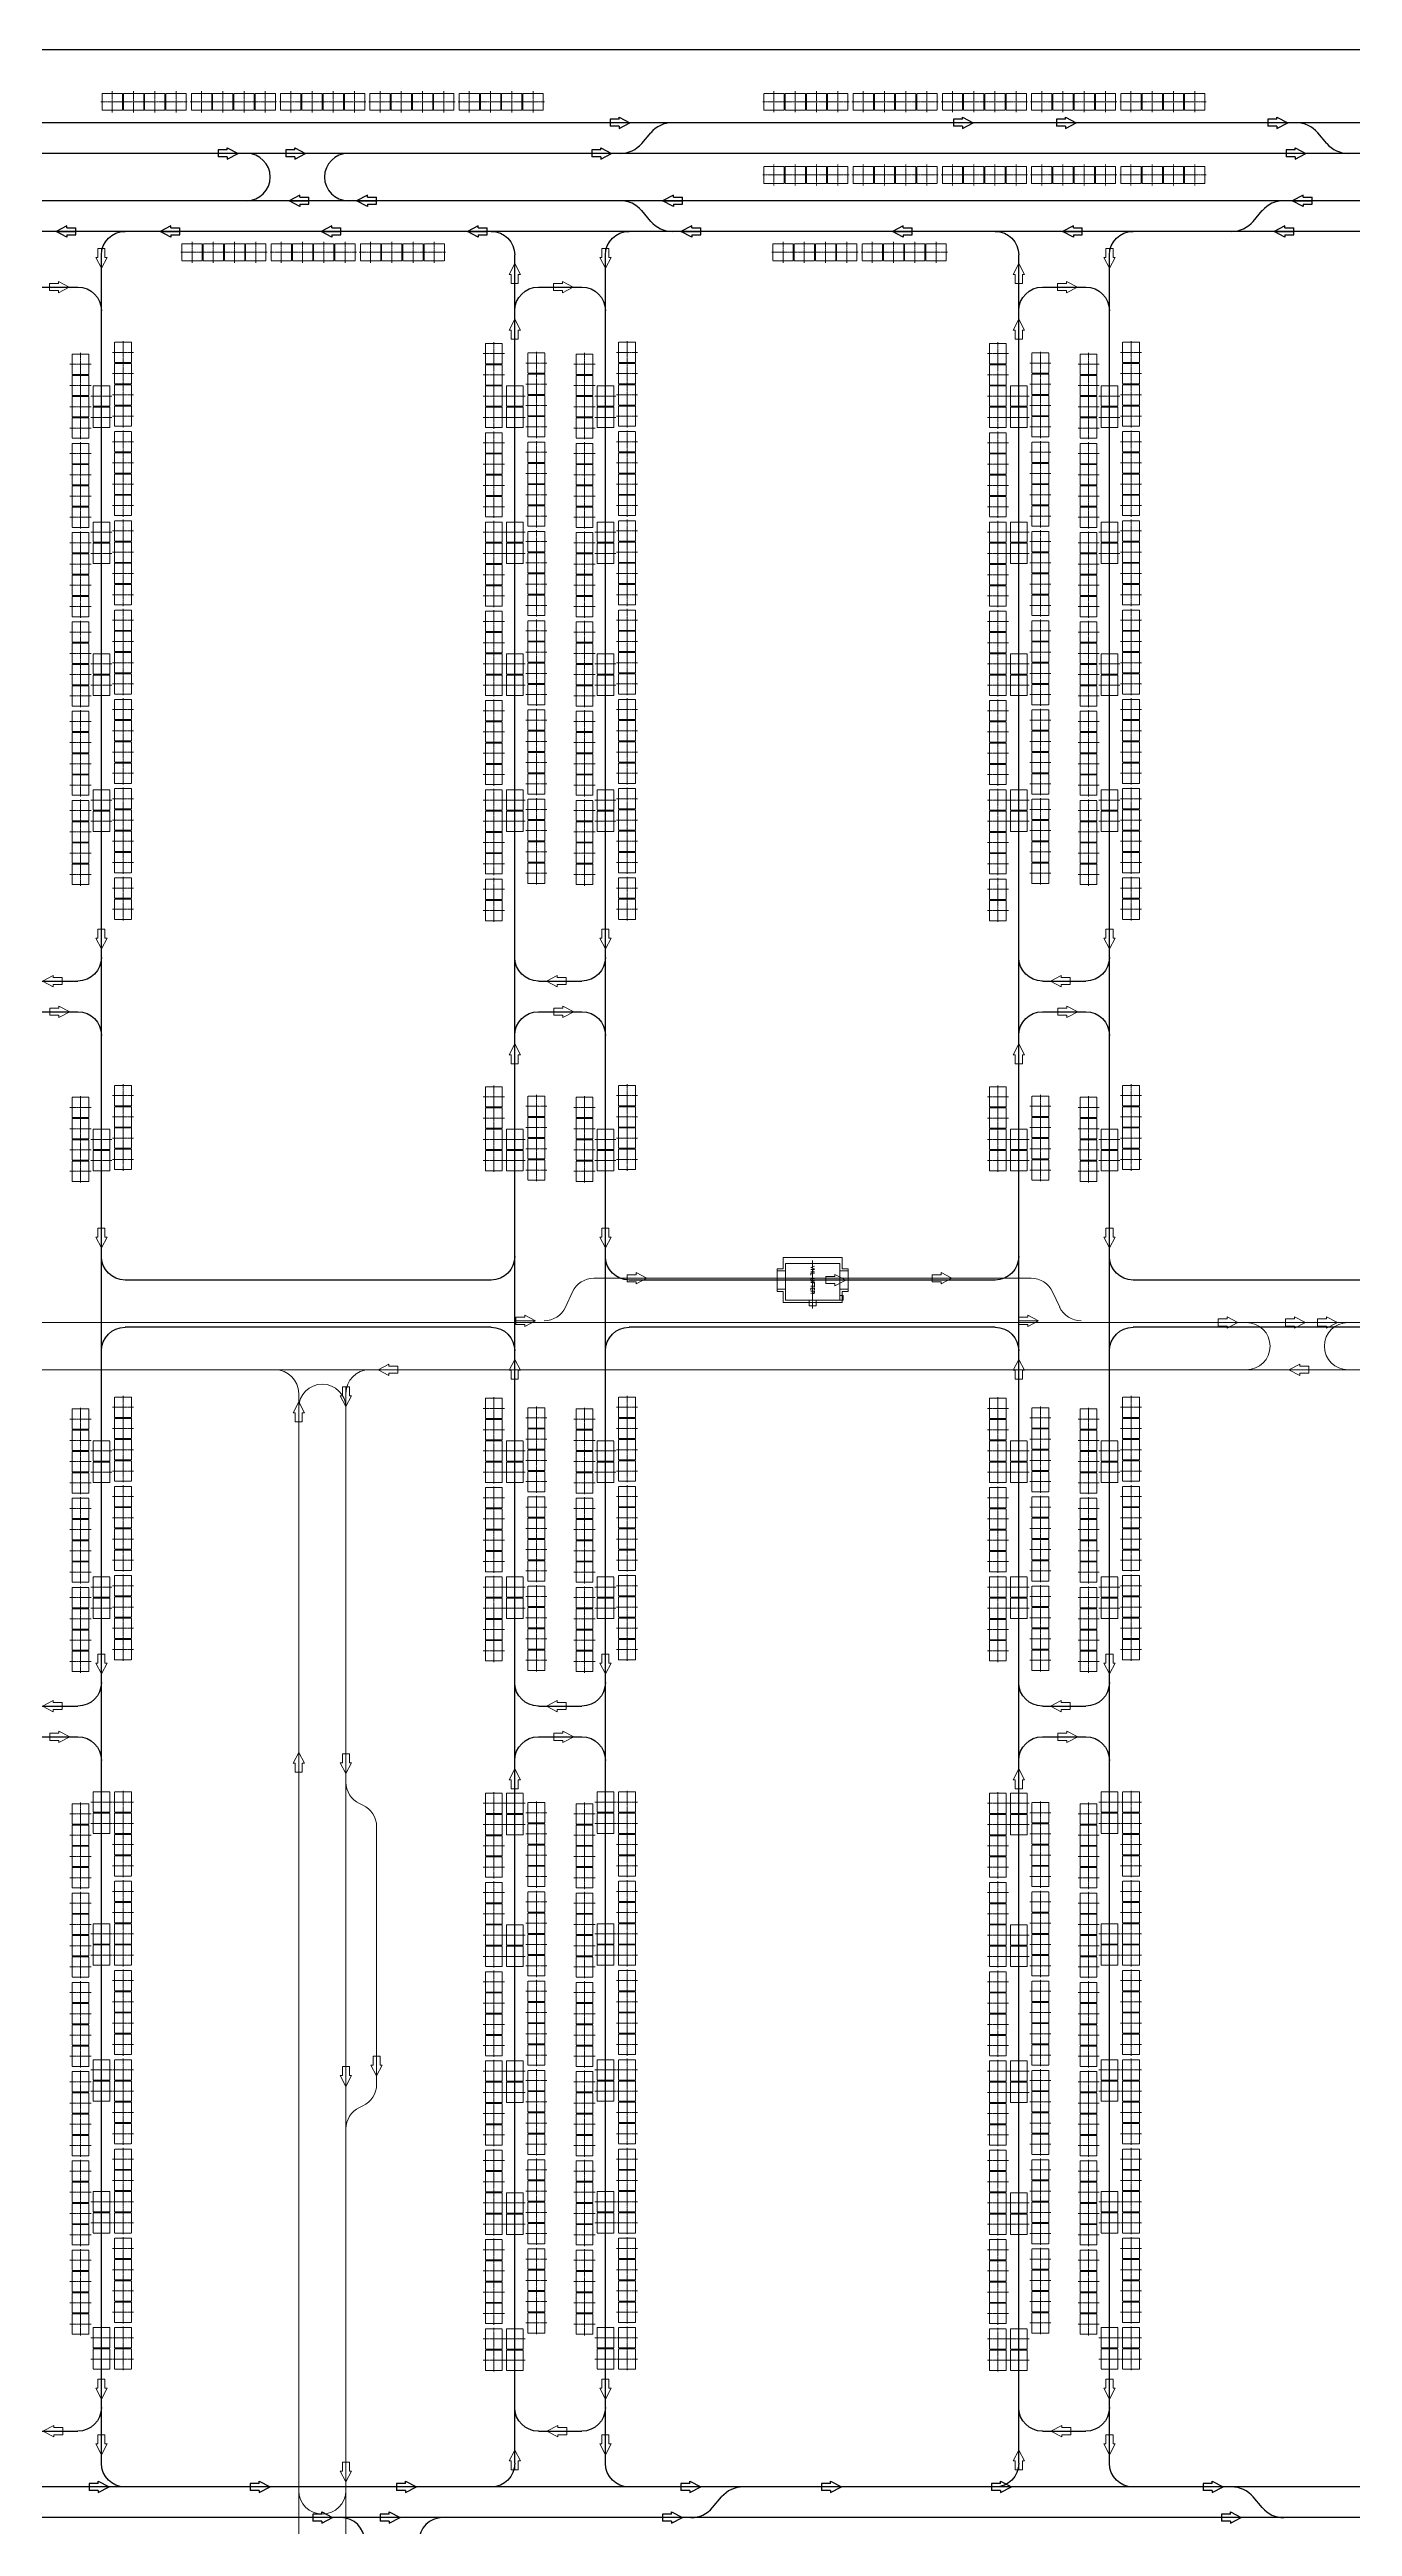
# Model space of a CAD drawing. Header units: millimetres. Extents: x -128 to 670218, y 27186 to 149492.
# Drawn here: x 140148 to 167739, y 80349 to 132785 of the extents above; entities that cross this region are included whole.
import ezdxf
from ezdxf.enums import TextEntityAlignment as Align

# ---------------------------------------------------------------- set-up
doc = ezdxf.new("R2010")
doc.units = ezdxf.units.MM
for name, pattern in [('ACAD_ISO08W100', [36, 24, -3, 6, -3]), ('AM_ISO08W050', [18, 12, -1.5, 3, -1.5]), ('XAT-M16_6F_EQ Layout_20211120$0$ACAD_ISO08W100', [36, 24, -3, 6, -3])]:
    doc.linetypes.add(name, pattern=pattern)
for name, color, linetype, lineweight in [('_CLINE', 4, 'XAT-M16_6F_EQ Layout_20211120$0$ACAD_ISO08W100', 9), ('CL', 4, 'Continuous', 9), ('CLINE', 4, 'ACAD_ISO08W100', 9), ('DIRECT', 40, 'Continuous', 9), ('LINE_EQ', 4, 'AM_ISO08W050', 20), ('LINE_STB', 151, 'Continuous', 30), ('Rail Block(Upper)', 191, 'Continuous', 18), ('Rail_H6022(Upper)', 6, 'Continuous', 18), ('TXT', 3, 'Continuous', 9), ('ZONE', 8, 'Continuous', 9)]:
    doc.layers.add(name, color=color, linetype=linetype, lineweight=lineweight)
doc.layers.add('Rail_H4822(Lower)', color=7, linetype='Continuous')
doc.styles.add('CF-FNT', font='romans.shx', dxfattribs={"width": 0.85, "bigfont": 'bigfont.shx'})

# ---------------------------------------------------------------- blocks, each defined once
blk = doc.blocks.new('*U3')
at = {"color": 0, "linetype": 'ByBlock'}
for p, q in [((-120, -230), (0, 0)), ((0, 0), (0, -420)), ((120, -230), (0, 0)), ((-75, -230), (-120, -230)), ((-75, -230), (-75, -420)), ((75, -420), (-75, -420)), ((75, -230), (75, -420)), ((75, -230), (120, -230))]:
    blk.add_line(p, q, dxfattribs=at)
blk = doc.blocks.new('A$C31676947')
at = {"layer": 'Rail_H4822(Lower)'}
for p, q in [((500, 47250), (500, 500)), ((2420, 47250), (2420, 500)), ((1000, 46570), (1920, 46570)), ((1000, 31870), (1920, 31870)), ((1000, 31220), (1920, 31220)), ((1000, 16520), (1920, 16520)), ((1000, 15870), (1920, 15870)), ((1000, 1180), (1920, 1180))]:
    blk.add_line(p, q, dxfattribs=at)
for centre, start, end in [((0, 47250), 0, 90), ((2920, 47250), 90, 180), ((1000, 46070), 90, 180), ((1920, 46070), 0, 90), ((1000, 32370), 180, 270), ((1920, 32370), 270, 0), ((1000, 30720), 90, 180), ((1920, 30720), 0, 90), ((0, 23700), 270, 0), ((2920, 23700), 180, 270), ((0, 21700), 0, 90), ((2920, 21700), 90, 180), ((1000, 17020), 180, 270), ((1920, 17020), 270, 0), ((1000, 15370), 90, 180), ((1920, 15370), 0, 90), ((1000, 1680), 180, 270), ((1920, 1680), 270, 0), ((0, 500), 270, 0), ((2920, 500), 180, 270)]:
    blk.add_arc(centre, 500, start, end, dxfattribs=at)
at = {"layer": 'DIRECT'}
for p, rotation in [((500, 46970), 180), ((1180, 46570), 89.99999999999999), ((500, 32550), 180), ((500, 23880), 180), ((500, 17200), 180), ((500, 1860), 180), ((500, 680), 180), ((1740, 1180), 270)]:
    blk.add_blockref('*U3', p, dxfattribs=dict(at, rotation=rotation))
for p in [(2420, 47070), (2420, 45890), (2420, 30540), (2420, 21520), (2420, 15190), (2420, 780)]:
    blk.add_blockref('*U3', p, dxfattribs=at)
at = {"layer": 'DIRECT', "lineweight": -2}
for p, rotation in [((1750, 31870), 270), ((1170, 31220), 89.99999999999999), ((1750, 16520), 270), ((1170, 15870), 89.99999999999999)]:
    blk.add_blockref('*U3', p, dxfattribs=dict(at, rotation=rotation))
blk = doc.blocks.new('*U568')
at = {"color": 0, "linetype": 'ByBlock'}
for p, q in [((-120, -230), (0, 0)), ((0, 0), (0, -420)), ((120, -230), (0, 0)), ((-75, -230), (-120, -230)), ((-75, -230), (-75, -420)), ((75, -420), (-75, -420)), ((75, -230), (75, -420)), ((75, -230), (120, -230))]:
    blk.add_line(p, q, dxfattribs=at)
blk = doc.blocks.new('*U569')
at = {"color": 0, "linetype": 'ByBlock'}
for p, q in [((-120, -230), (0, 0)), ((0, 0), (0, -420)), ((120, -230), (0, 0)), ((-75, -230), (-120, -230)), ((-75, -230), (-75, -420)), ((75, -420), (-75, -420)), ((75, -230), (75, -420)), ((75, -230), (120, -230))]:
    blk.add_line(p, q, dxfattribs=at)
blk = doc.blocks.new('*U552')
at = {"color": 0, "linetype": 'ByBlock'}
for p, q in [((-120, -230), (0, 0)), ((0, 0), (0, -420)), ((120, -230), (0, 0)), ((-75, -230), (-120, -230)), ((-75, -230), (-75, -420)), ((75, -420), (-75, -420)), ((75, -230), (75, -420)), ((75, -230), (120, -230))]:
    blk.add_line(p, q, dxfattribs=at)
blk = doc.blocks.new('*U504')
at = {"color": 0, "linetype": 'ByBlock'}
for p, q in [((-120, -230), (0, 0)), ((0, 0), (0, -420)), ((120, -230), (0, 0)), ((-75, -230), (-120, -230)), ((-75, -230), (-75, -420)), ((75, -420), (-75, -420)), ((75, -230), (75, -420)), ((75, -230), (120, -230))]:
    blk.add_line(p, q, dxfattribs=at)
blk = doc.blocks.new('*U505')
at = {"color": 0, "linetype": 'ByBlock'}
for p, q in [((-120, -230), (0, 0)), ((0, 0), (0, -420)), ((120, -230), (0, 0)), ((-75, -230), (-120, -230)), ((-75, -230), (-75, -420)), ((75, -420), (-75, -420)), ((75, -230), (75, -420)), ((75, -230), (120, -230))]:
    blk.add_line(p, q, dxfattribs=at)
blk = doc.blocks.new('*U419')
at = {"color": 0, "linetype": 'ByBlock'}
for p, q in [((-120, -230), (0, 0)), ((0, 0), (0, -420)), ((120, -230), (0, 0)), ((-75, -230), (-120, -230)), ((-75, -230), (-75, -420)), ((75, -420), (-75, -420)), ((75, -230), (75, -420)), ((75, -230), (120, -230))]:
    blk.add_line(p, q, dxfattribs=at)
blk = doc.blocks.new('*U446')
at = {"color": 0, "linetype": 'ByBlock'}
for p, q in [((-120, -230), (0, 0)), ((0, 0), (0, -420)), ((120, -230), (0, 0)), ((-75, -230), (-120, -230)), ((-75, -230), (-75, -420)), ((75, -420), (-75, -420)), ((75, -230), (75, -420)), ((75, -230), (120, -230))]:
    blk.add_line(p, q, dxfattribs=at)
blk = doc.blocks.new('*U710')
at = {"color": 0, "linetype": 'ByBlock'}
for p, q in [((-120, -230), (0, 0)), ((0, 0), (0, -420)), ((120, -230), (0, 0)), ((-75, -230), (-120, -230)), ((-75, -230), (-75, -420)), ((75, -420), (-75, -420)), ((75, -230), (75, -420)), ((75, -230), (120, -230))]:
    blk.add_line(p, q, dxfattribs=at)
blk = doc.blocks.new('*U711')
at = {"color": 0, "linetype": 'ByBlock'}
for p, q in [((-120, -230), (0, 0)), ((0, 0), (0, -420)), ((120, -230), (0, 0)), ((-75, -230), (-120, -230)), ((-75, -230), (-75, -420)), ((75, -420), (-75, -420)), ((75, -230), (75, -420)), ((75, -230), (120, -230))]:
    blk.add_line(p, q, dxfattribs=at)
blk = doc.blocks.new('*U742')
at = {"color": 0, "linetype": 'ByBlock'}
for p, q in [((-120, -230), (0, 0)), ((0, 0), (0, -420)), ((120, -230), (0, 0)), ((-75, -230), (-120, -230)), ((-75, -230), (-75, -420)), ((75, -420), (-75, -420)), ((75, -230), (75, -420)), ((75, -230), (120, -230))]:
    blk.add_line(p, q, dxfattribs=at)
blk = doc.blocks.new('*U743')
at = {"color": 0, "linetype": 'ByBlock'}
for p, q in [((-120, -230), (0, 0)), ((0, 0), (0, -420)), ((120, -230), (0, 0)), ((-75, -230), (-120, -230)), ((-75, -230), (-75, -420)), ((75, -420), (-75, -420)), ((75, -230), (75, -420)), ((75, -230), (120, -230))]:
    blk.add_line(p, q, dxfattribs=at)
blk = doc.blocks.new('*U744')
at = {"color": 0, "linetype": 'ByBlock'}
for p, q in [((-120, -230), (0, 0)), ((0, 0), (0, -420)), ((120, -230), (0, 0)), ((-75, -230), (-120, -230)), ((-75, -230), (-75, -420)), ((75, -420), (-75, -420)), ((75, -230), (75, -420)), ((75, -230), (120, -230))]:
    blk.add_line(p, q, dxfattribs=at)
blk = doc.blocks.new('*U745')
at = {"color": 0, "linetype": 'ByBlock'}
for p, q in [((-120, -230), (0, 0)), ((0, 0), (0, -420)), ((120, -230), (0, 0)), ((-75, -230), (-120, -230)), ((-75, -230), (-75, -420)), ((75, -420), (-75, -420)), ((75, -230), (75, -420)), ((75, -230), (120, -230))]:
    blk.add_line(p, q, dxfattribs=at)
blk = doc.blocks.new('*U726')
at = {"color": 0, "linetype": 'ByBlock'}
for p, q in [((-120, -230), (0, 0)), ((0, 0), (0, -420)), ((120, -230), (0, 0)), ((-75, -230), (-120, -230)), ((-75, -230), (-75, -420)), ((75, -420), (-75, -420)), ((75, -230), (75, -420)), ((75, -230), (120, -230))]:
    blk.add_line(p, q, dxfattribs=at)
blk = doc.blocks.new('*U727')
at = {"color": 0, "linetype": 'ByBlock'}
for p, q in [((-120, -230), (0, 0)), ((0, 0), (0, -420)), ((120, -230), (0, 0)), ((-75, -230), (-120, -230)), ((-75, -230), (-75, -420)), ((75, -420), (-75, -420)), ((75, -230), (75, -420)), ((75, -230), (120, -230))]:
    blk.add_line(p, q, dxfattribs=at)
blk = doc.blocks.new('*U728')
at = {"color": 0, "linetype": 'ByBlock'}
for p, q in [((-120, -230), (0, 0)), ((0, 0), (0, -420)), ((120, -230), (0, 0)), ((-75, -230), (-120, -230)), ((-75, -230), (-75, -420)), ((75, -420), (-75, -420)), ((75, -230), (75, -420)), ((75, -230), (120, -230))]:
    blk.add_line(p, q, dxfattribs=at)
blk = doc.blocks.new('*U729')
at = {"color": 0, "linetype": 'ByBlock'}
for p, q in [((-120, -230), (0, 0)), ((0, 0), (0, -420)), ((120, -230), (0, 0)), ((-75, -230), (-120, -230)), ((-75, -230), (-75, -420)), ((75, -420), (-75, -420)), ((75, -230), (75, -420)), ((75, -230), (120, -230))]:
    blk.add_line(p, q, dxfattribs=at)
blk = doc.blocks.new('*U681')
at = {"color": 0, "linetype": 'ByBlock'}
for p, q in [((-120, -230), (0, 0)), ((0, 0), (0, -420)), ((120, -230), (0, 0)), ((-75, -230), (-120, -230)), ((-75, -230), (-75, -420)), ((75, -420), (-75, -420)), ((75, -230), (75, -420)), ((75, -230), (120, -230))]:
    blk.add_line(p, q, dxfattribs=at)
blk = doc.blocks.new('*U682')
at = {"color": 0, "linetype": 'ByBlock'}
for p, q in [((-120, -230), (0, 0)), ((0, 0), (0, -420)), ((120, -230), (0, 0)), ((-75, -230), (-120, -230)), ((-75, -230), (-75, -420)), ((75, -420), (-75, -420)), ((75, -230), (75, -420)), ((75, -230), (120, -230))]:
    blk.add_line(p, q, dxfattribs=at)
blk = doc.blocks.new('*U628')
at = {"color": 0, "linetype": 'ByBlock'}
for p, q in [((-120, -230), (0, 0)), ((0, 0), (0, -420)), ((120, -230), (0, 0)), ((-75, -230), (-120, -230)), ((-75, -230), (-75, -420)), ((75, -420), (-75, -420)), ((75, -230), (75, -420)), ((75, -230), (120, -230))]:
    blk.add_line(p, q, dxfattribs=at)
blk = doc.blocks.new('*U388')
at = {"color": 0, "linetype": 'ByBlock'}
for p, q in [((-120, -230), (0, 0)), ((0, 0), (0, -420)), ((120, -230), (0, 0)), ((-75, -230), (-120, -230)), ((-75, -230), (-75, -420)), ((75, -420), (-75, -420)), ((75, -230), (75, -420)), ((75, -230), (120, -230))]:
    blk.add_line(p, q, dxfattribs=at)
blk = doc.blocks.new('*U389')
at = {"color": 0, "linetype": 'ByBlock'}
for p, q in [((-120, -230), (0, 0)), ((0, 0), (0, -420)), ((120, -230), (0, 0)), ((-75, -230), (-120, -230)), ((-75, -230), (-75, -420)), ((75, -420), (-75, -420)), ((75, -230), (75, -420)), ((75, -230), (120, -230))]:
    blk.add_line(p, q, dxfattribs=at)
blk = doc.blocks.new('*U390')
at = {"color": 0, "linetype": 'ByBlock'}
for p, q in [((-120, -230), (0, 0)), ((0, 0), (0, -420)), ((120, -230), (0, 0)), ((-75, -230), (-120, -230)), ((-75, -230), (-75, -420)), ((75, -420), (-75, -420)), ((75, -230), (75, -420)), ((75, -230), (120, -230))]:
    blk.add_line(p, q, dxfattribs=at)
blk = doc.blocks.new('*U391')
at = {"color": 0, "linetype": 'ByBlock'}
for p, q in [((-120, -230), (0, 0)), ((0, 0), (0, -420)), ((120, -230), (0, 0)), ((-75, -230), (-120, -230)), ((-75, -230), (-75, -420)), ((75, -420), (-75, -420)), ((75, -230), (75, -420)), ((75, -230), (120, -230))]:
    blk.add_line(p, q, dxfattribs=at)
blk = doc.blocks.new('*U392')
at = {"color": 0, "linetype": 'ByBlock'}
for p, q in [((-120, -230), (0, 0)), ((0, 0), (0, -420)), ((120, -230), (0, 0)), ((-75, -230), (-120, -230)), ((-75, -230), (-75, -420)), ((75, -420), (-75, -420)), ((75, -230), (75, -420)), ((75, -230), (120, -230))]:
    blk.add_line(p, q, dxfattribs=at)
blk = doc.blocks.new('*U393')
at = {"color": 0, "linetype": 'ByBlock'}
for p, q in [((-120, -230), (0, 0)), ((0, 0), (0, -420)), ((120, -230), (0, 0)), ((-75, -230), (-120, -230)), ((-75, -230), (-75, -420)), ((75, -420), (-75, -420)), ((75, -230), (75, -420)), ((75, -230), (120, -230))]:
    blk.add_line(p, q, dxfattribs=at)
blk = doc.blocks.new('*U394')
at = {"color": 0, "linetype": 'ByBlock'}
for p, q in [((-120, -230), (0, 0)), ((0, 0), (0, -420)), ((120, -230), (0, 0)), ((-75, -230), (-120, -230)), ((-75, -230), (-75, -420)), ((75, -420), (-75, -420)), ((75, -230), (75, -420)), ((75, -230), (120, -230))]:
    blk.add_line(p, q, dxfattribs=at)
blk = doc.blocks.new('*U333')
at = {"color": 0, "linetype": 'ByBlock'}
for p, q in [((-120, -230), (0, 0)), ((0, 0), (0, -420)), ((120, -230), (0, 0)), ((-75, -230), (-120, -230)), ((-75, -230), (-75, -420)), ((75, -420), (-75, -420)), ((75, -230), (75, -420)), ((75, -230), (120, -230))]:
    blk.add_line(p, q, dxfattribs=at)
blk = doc.blocks.new('*U334')
at = {"color": 0, "linetype": 'ByBlock'}
for p, q in [((-120, -230), (0, 0)), ((0, 0), (0, -420)), ((120, -230), (0, 0)), ((-75, -230), (-120, -230)), ((-75, -230), (-75, -420)), ((75, -420), (-75, -420)), ((75, -230), (75, -420)), ((75, -230), (120, -230))]:
    blk.add_line(p, q, dxfattribs=at)
blk = doc.blocks.new('*U303')
at = {"color": 0, "linetype": 'ByBlock'}
for p, q in [((-120, -230), (0, 0)), ((0, 0), (0, -420)), ((120, -230), (0, 0)), ((-75, -230), (-120, -230)), ((-75, -230), (-75, -420)), ((75, -420), (-75, -420)), ((75, -230), (75, -420)), ((75, -230), (120, -230))]:
    blk.add_line(p, q, dxfattribs=at)
blk = doc.blocks.new('*U304')
at = {"color": 0, "linetype": 'ByBlock'}
for p, q in [((-120, -230), (0, 0)), ((0, 0), (0, -420)), ((120, -230), (0, 0)), ((-75, -230), (-120, -230)), ((-75, -230), (-75, -420)), ((75, -420), (-75, -420)), ((75, -230), (75, -420)), ((75, -230), (120, -230))]:
    blk.add_line(p, q, dxfattribs=at)
blk = doc.blocks.new('EG-TR_ARW_1-2')
at = {"color": 0, "linetype": 'ByBlock'}
for p, q in [((-120, -230), (0, 0)), ((0, 0), (0, -420)), ((120, -230), (0, 0)), ((-75, -230), (-120, -230)), ((-75, -230), (-75, -420)), ((75, -420), (-75, -420)), ((75, -230), (75, -420)), ((75, -230), (120, -230))]:
    blk.add_line(p, q, dxfattribs=at)
blk = doc.blocks.new('A$C90e8e326')
at = {"layer": 'Rail_H6022(Upper)'}
for p, q in [((150036, 76827), (150185, 77148)), ((150638, 77437), (159898, 77437)), ((160501, 76827), (160352, 77148)), ((5741, 76500), (198816, 76500)), ((198816, 75500), (6741, 75500)), ((144386, 75000), (144386, 28750)), ((145386, 75000), (145386, 28750)), ((145746, 66284), (145675, 66316)), ((146036, 65830), (146036, 60370)), ((145746, 59916), (145675, 59884))]:
    blk.add_line(p, q, dxfattribs=at)
for centre, start, end in [((150638, 76937), 90, 155.1118), ((159898, 76937), 24.8882, 90), ((149582, 77038), 270, 335.1118), ((160954, 77038), 204.8882, 270), ((164456, 76000), 270, 90), ((166606, 76000), 90, 270), ((143886, 75000), 0, 90), ((144886, 74695), 0, 180), ((145886, 75000), 90, 180), ((145886, 66770), 180, 245.1118), ((145536, 65830), 0, 65.1118), ((145536, 60370), 294.8882, 0), ((145886, 59430), 114.8882, 180), ((144886, 51775), 180, 0)]:
    blk.add_arc(centre, 500, start, end, dxfattribs=at)
for p, xscale, rotation in [((151760, 77437), -1, 270), ((160054, 76537), -1, 270), ((164276, 76500), -1, 270), ((165706, 76500), -1, 270), ((166381, 76500), -1, 270), ((146066, 75500), -1.000000000000001, 90), ((165356, 75500), -1.000000000000001, 90), ((145386, 74720), -1, 180), ((145386, 66950), -1, 180), ((146036, 60550), -1, 180), ((145386, 60330), -1, 180), ((145386, 51955), -1, 180)]:
    blk.add_blockref('EG-TR_ARW_1-2', p, dxfattribs=dict(at, xscale=xscale, rotation=rotation))
at = {"layer": 'Rail_H6022(Upper)', "lineweight": -2, "xscale": -1, "rotation": 270}
for p in [(158218, 77437), (149402, 76537)]:
    blk.add_blockref('EG-TR_ARW_1-2', p, dxfattribs=at)
at = {"layer": 'Rail_H6022(Upper)', "xscale": -1}
for p in [(144386, 74820), (144386, 67400)]:
    blk.add_blockref('EG-TR_ARW_1-2', p, dxfattribs=at)
blk = doc.blocks.new('*U825')
at = {"color": 0, "linetype": 'ByBlock', "lineweight": -2}
for points in [[(-350, -575), (-350, 575), (425, 575), (425, -575)], [(196, 575), (196, 750), (-196, 750), (-196, 575)], [(545, -72), (545, 72), (425, 72), (425, -72)], [(196, -750), (196, -575), (-196, -575), (-196, -750)]]:
    blk.add_lwpolyline(points, close=True, dxfattribs=at)
at = {"color": 0}
blk.add_lwpolyline([(325, 650), (325, 575), (425, 575), (425, 650)], close=True, dxfattribs=at)
at = {"layer": 'CL'}
blk.add_line((0, 750), (0, -750), dxfattribs=at)
at = {"layer": 'CLINE'}
blk.add_line((-411, 0), (604, 0), dxfattribs=at)
at = {"layer": 'ZONE'}
for p, q in [((-240, 625), (-475, 625)), ((-475, 625), (-475, -625)), ((-240, 625), (-240, 750)), ((-240, 750), (240, 750)), ((240, 750), (240, 625)), ((240, 625), (475, 625)), ((475, 625), (475, -625)), ((-475, -625), (-240, -625)), ((-240, -625), (-240, -750)), ((-240, -750), (240, -750)), ((240, -750), (240, -625)), ((475, -625), (240, -625))]:
    blk.add_line(p, q, dxfattribs=at)
at = {"layer": 'DIRECT', "lineweight": -2}
blk.add_blockref('EG-TR_ARW_1-2', (0, 700), dxfattribs=at)
at = {"layer": 'TXT', "style": 'CF-FNT', "flags": 8}
blk.add_attdef('UNITID', text='', height=80, dxfattribs=at).set_placement((0, 0), align=Align.MIDDLE_CENTER)
blk = doc.blocks.new('XAT-M16_6F_EQ Layout_20211120$0$EG-12_FOUP_(01)-pv')
at = {"layer": '_CLINE'}
for p, q in [((0, 211), (0, -235)), ((-239, -12), (239, -12))]:
    blk.add_line(p, q, dxfattribs=at)
at = {"layer": 'LINE_EQ'}
blk.add_lwpolyline([(-215, 166), (-215, -190), (215, -190), (215, 166)], close=True, dxfattribs=at)

msp = doc.modelspace()

# ---------------------------------------------------------------- linework, layer by layer
msp.add_lwpolyline([(134983, 132785), (262984, 132785), (262984, 79986), (134983, 79986)], close=True)
at = {"layer": 'Rail_H4822(Lower)'}
for p, q in [((333538, 131236), (72208, 131236)), ((339872, 130586), (72208, 130586)), ((152689, 130798), (152881, 131025)), ((167196, 130798), (167004, 131025)), ((332538, 129586), (73431, 129586)), ((152881, 129148), (152689, 129375)), ((165636, 129148), (165828, 129375)), ((331888, 128936), (78898, 128936)), ((149500, 106736), (141747, 106736)), ((160173, 106736), (152420, 106736)), ((170596, 106736), (163093, 106736)), ((149500, 105736), (141747, 105736)), ((160173, 105736), (152420, 105736)), ((170596, 105736), (163093, 105736)), ((331888, 81186), (78898, 81186)), ((154189, 80748), (154381, 80975)), ((165828, 80748), (165636, 80975)), ((343374, 80536), (76271, 80536))]:
    msp.add_line(p, q, dxfattribs=at)
for centre, radius, start, end in [((153338, 130636), 600, 90, 139.6984), ((166546, 130636), 600, 40.3016, 90), ((144321, 130086), 500, 270, 90), ((146471, 130086), 500, 90, 270), ((152231, 131186), 600, 270, 319.6984), ((167653, 131186), 600, 220.3016, 270), ((152231, 128986), 600, 40.3016, 90), ((166285, 128986), 600, 90, 139.6984), ((153338, 129536), 600, 220.3016, 270), ((165178, 129536), 600, 270, 319.6984), ((154838, 80586), 600, 90, 139.6984), ((165178, 80586), 600, 40.3016, 90), ((146321, 80036), 500, 270, 90), ((148471, 80036), 500, 90, 270), ((153731, 81136), 600, 270, 319.6984), ((166285, 81136), 600, 220.3016, 270)]:
    msp.add_arc(centre, radius, start, end, dxfattribs=at)

# ---------------------------------------------------------------- block references
at = {"layer": 'LINE_EQ', "rotation": 89.99999999999999}
for p in [(141235, 125448), (149988, 125448), (151908, 125448), (160661, 125448), (162581, 125448), (141235, 124998), (149988, 124998), (151908, 124998), (160661, 124998), (162581, 124998), (141235, 122568), (149988, 122568), (151908, 122568), (160661, 122568), (162581, 122568), (141235, 122118), (149988, 122118), (151908, 122118), (160661, 122118), (162581, 122118), (141235, 119778), (141235, 119328), (149988, 119778), (149988, 119328), (151908, 119778), (151908, 119328), (160661, 119778), (160661, 119328), (162581, 119778), (162581, 119328), (141235, 116898), (149988, 116898), (151908, 116898), (160661, 116898), (162581, 116898), (141235, 116448), (149988, 116448), (151908, 116448), (160661, 116448), (162581, 116448), (141235, 109714), (149988, 109714), (151908, 109714), (160661, 109714), (162581, 109714), (141235, 109264), (149988, 109264), (151908, 109264), (160661, 109264), (162581, 109264), (141235, 103117), (149988, 103117), (151908, 103117), (160661, 103117), (162581, 103117), (141235, 102667), (149988, 102667), (151908, 102667), (160661, 102667), (162581, 102667), (141235, 100237), (149988, 100237), (151908, 100237), (160661, 100237), (162581, 100237), (141235, 99787), (149988, 99787), (151908, 99787), (160661, 99787), (162581, 99787), (141235, 95684), (141235, 95234), (149988, 95658), (149988, 95208), (151908, 95684), (151908, 95234), (160661, 95658), (160661, 95208), (162581, 95684), (162581, 95234), (141235, 92894), (149988, 92868), (151908, 92894), (160661, 92868), (162581, 92894), (141235, 92444), (149988, 92418), (151908, 92444), (160661, 92418), (162581, 92444), (141235, 90014), (149988, 89988), (151908, 90014), (160661, 89988), (162581, 90014), (141235, 89564), (149988, 89538), (151908, 89564), (160661, 89538), (162581, 89564), (141235, 87224), (149988, 87198), (151908, 87224), (160661, 87198), (162581, 87224), (141235, 86774), (149988, 86748), (151908, 86774), (160661, 86748), (162581, 86774), (141235, 84344), (149988, 84318), (151908, 84344), (160661, 84318), (162581, 84344), (141235, 83894), (149988, 83868), (151908, 83894), (160661, 83868), (162581, 83894)]:
    msp.add_blockref('XAT-M16_6F_EQ Layout_20211120$0$EG-12_FOUP_(01)-pv', p, dxfattribs=at)
at = {"layer": 'LINE_STB'}
for p in [(141477, 131691), (141927, 131691), (142377, 131691), (142827, 131691), (143367, 131691), (143817, 131691), (144267, 131691), (144717, 131691), (145257, 131691), (145707, 131691), (146157, 131691), (146607, 131691), (147147, 131691), (147597, 131691), (148047, 131691), (148497, 131691), (149037, 131691), (149487, 131691), (149937, 131691), (150387, 131691), (155489, 131692), (155939, 131692), (156389, 131692), (156839, 131692), (157379, 131692), (157829, 131692), (158279, 131692), (158729, 131692), (159269, 131692), (159719, 131692), (160169, 131692), (160619, 131692), (161159, 131692), (161609, 131692), (162059, 131692), (162509, 131692), (163049, 131692), (163499, 131692), (163949, 131692), (164399, 131692), (155489, 130143), (155939, 130143), (156389, 130143), (156839, 130143), (157379, 130143), (157829, 130143), (158279, 130143), (158729, 130143), (159269, 130143), (159719, 130143), (160169, 130143), (160619, 130143), (161159, 130143), (161609, 130143), (162059, 130143), (162509, 130143), (163049, 130143), (163499, 130143), (163949, 130143), (164399, 130143)]:
    msp.add_blockref('XAT-M16_6F_EQ Layout_20211120$0$EG-12_FOUP_(01)-pv', p, dxfattribs=at)
for p, rotation in [((143166, 128481), 180), ((143616, 128481), 180), ((144066, 128481), 180), ((144516, 128481), 180), ((145056, 128481), 180), ((145506, 128481), 180), ((145956, 128481), 180), ((146406, 128481), 180), ((146946, 128481), 180), ((147396, 128481), 180), ((147846, 128481), 180), ((148296, 128481), 180), ((155681, 128481), 180), ((156131, 128481), 180), ((156581, 128481), 180), ((157031, 128481), 180), ((157571, 128481), 180), ((158021, 128481), 180), ((158471, 128481), 180), ((158921, 128481), 180), ((141692, 126374), 89.99999999999999), ((149545, 126348), 89.99999999999999), ((150445, 126149), 89.99999999999999), ((152365, 126374), 89.99999999999999), ((160218, 126348), 89.99999999999999), ((161118, 126149), 89.99999999999999), ((163038, 126374), 89.99999999999999), ((140792, 126123), 89.99999999999999), ((140792, 125673), 89.99999999999999), ((141692, 125924), 89.99999999999999), ((149545, 125898), 89.99999999999999), ((150445, 125699), 89.99999999999999), ((151465, 126123), 89.99999999999999), ((151465, 125673), 89.99999999999999), ((152365, 125924), 89.99999999999999), ((160218, 125898), 89.99999999999999), ((161118, 125699), 89.99999999999999), ((162138, 126123), 89.99999999999999), ((162138, 125673), 89.99999999999999), ((163038, 125924), 89.99999999999999), ((140792, 125223), 89.99999999999999), ((141692, 125474), 89.99999999999999), ((149545, 125448), 89.99999999999999), ((150445, 125249), 89.99999999999999), ((151465, 125223), 89.99999999999999), ((152365, 125474), 89.99999999999999), ((160218, 125448), 89.99999999999999), ((161118, 125249), 89.99999999999999), ((162138, 125223), 89.99999999999999), ((163038, 125474), 89.99999999999999), ((140792, 124773), 89.99999999999999), ((141692, 125024), 89.99999999999999), ((149545, 124998), 89.99999999999999), ((150445, 124799), 89.99999999999999), ((151465, 124773), 89.99999999999999), ((152365, 125024), 89.99999999999999), ((160218, 124998), 89.99999999999999), ((161118, 124799), 89.99999999999999), ((162138, 124773), 89.99999999999999), ((163038, 125024), 89.99999999999999), ((140792, 124233), 89.99999999999999), ((141692, 124484), 89.99999999999999), ((149545, 124458), 89.99999999999999), ((150445, 124259), 89.99999999999999), ((151465, 124233), 89.99999999999999), ((152365, 124484), 89.99999999999999), ((160218, 124458), 89.99999999999999), ((161118, 124259), 89.99999999999999), ((162138, 124233), 89.99999999999999), ((163038, 124484), 89.99999999999999), ((140792, 123783), 89.99999999999999), ((141692, 124034), 89.99999999999999), ((141692, 123584), 89.99999999999999), ((149545, 124008), 89.99999999999999), ((149545, 123558), 89.99999999999999), ((150445, 123809), 89.99999999999999), ((151465, 123783), 89.99999999999999), ((152365, 124034), 89.99999999999999), ((152365, 123584), 89.99999999999999), ((160218, 124008), 89.99999999999999), ((160218, 123558), 89.99999999999999), ((161118, 123809), 89.99999999999999), ((162138, 123783), 89.99999999999999), ((163038, 124034), 89.99999999999999), ((163038, 123584), 89.99999999999999), ((140792, 123333), 89.99999999999999), ((141692, 123134), 89.99999999999999), ((149545, 123108), 89.99999999999999), ((150445, 123359), 89.99999999999999), ((151465, 123333), 89.99999999999999), ((152365, 123134), 89.99999999999999), ((160218, 123108), 89.99999999999999), ((161118, 123359), 89.99999999999999), ((162138, 123333), 89.99999999999999), ((163038, 123134), 89.99999999999999), ((140792, 122883), 89.99999999999999), ((141692, 122594), 89.99999999999999), ((149545, 122568), 89.99999999999999), ((150445, 122909), 89.99999999999999), ((151465, 122883), 89.99999999999999), ((152365, 122594), 89.99999999999999), ((160218, 122568), 89.99999999999999), ((161118, 122909), 89.99999999999999), ((162138, 122883), 89.99999999999999), ((163038, 122594), 89.99999999999999), ((140792, 122343), 89.99999999999999), ((141692, 122144), 89.99999999999999), ((149545, 122118), 89.99999999999999), ((150445, 122369), 89.99999999999999), ((151465, 122343), 89.99999999999999), ((152365, 122144), 89.99999999999999), ((160218, 122118), 89.99999999999999), ((161118, 122369), 89.99999999999999), ((162138, 122343), 89.99999999999999), ((163038, 122144), 89.99999999999999), ((140792, 121893), 89.99999999999999), ((140792, 121443), 89.99999999999999), ((141692, 121694), 89.99999999999999), ((149545, 121668), 89.99999999999999), ((150445, 121919), 89.99999999999999), ((150445, 121469), 89.99999999999999), ((151465, 121893), 89.99999999999999), ((151465, 121443), 89.99999999999999), ((152365, 121694), 89.99999999999999), ((160218, 121668), 89.99999999999999), ((161118, 121919), 89.99999999999999), ((161118, 121469), 89.99999999999999), ((162138, 121893), 89.99999999999999), ((162138, 121443), 89.99999999999999), ((163038, 121694), 89.99999999999999), ((140792, 120993), 89.99999999999999), ((141692, 121244), 89.99999999999999), ((149545, 121218), 89.99999999999999), ((150445, 121019), 89.99999999999999), ((151465, 120993), 89.99999999999999), ((152365, 121244), 89.99999999999999), ((160218, 121218), 89.99999999999999), ((161118, 121019), 89.99999999999999), ((162138, 120993), 89.99999999999999), ((163038, 121244), 89.99999999999999), ((140792, 120453), 89.99999999999999), ((141692, 120704), 89.99999999999999), ((149545, 120678), 89.99999999999999), ((150445, 120479), 89.99999999999999), ((151465, 120453), 89.99999999999999), ((152365, 120704), 89.99999999999999), ((160218, 120678), 89.99999999999999), ((161118, 120479), 89.99999999999999), ((162138, 120453), 89.99999999999999), ((163038, 120704), 89.99999999999999), ((140792, 120003), 89.99999999999999), ((141692, 120254), 89.99999999999999), ((149545, 120228), 89.99999999999999), ((150445, 120029), 89.99999999999999), ((151465, 120003), 89.99999999999999), ((152365, 120254), 89.99999999999999), ((160218, 120228), 89.99999999999999), ((161118, 120029), 89.99999999999999), ((162138, 120003), 89.99999999999999), ((163038, 120254), 89.99999999999999), ((140792, 119553), 89.99999999999999), ((141692, 119804), 89.99999999999999), ((141692, 119354), 89.99999999999999), ((149545, 119778), 89.99999999999999), ((149545, 119328), 89.99999999999999), ((150445, 119579), 89.99999999999999), ((151465, 119553), 89.99999999999999), ((152365, 119804), 89.99999999999999), ((152365, 119354), 89.99999999999999), ((160218, 119778), 89.99999999999999), ((160218, 119328), 89.99999999999999), ((161118, 119579), 89.99999999999999), ((162138, 119553), 89.99999999999999), ((163038, 119804), 89.99999999999999), ((163038, 119354), 89.99999999999999), ((140792, 119103), 89.99999999999999), ((141692, 118814), 89.99999999999999), ((150445, 119129), 89.99999999999999), ((151465, 119103), 89.99999999999999), ((152365, 118814), 89.99999999999999), ((161118, 119129), 89.99999999999999), ((162138, 119103), 89.99999999999999), ((163038, 118814), 89.99999999999999), ((140792, 118563), 89.99999999999999), ((141692, 118364), 89.99999999999999), ((149545, 118788), 89.99999999999999), ((149545, 118338), 89.99999999999999), ((150445, 118589), 89.99999999999999), ((151465, 118563), 89.99999999999999), ((152365, 118364), 89.99999999999999), ((160218, 118788), 89.99999999999999), ((160218, 118338), 89.99999999999999), ((161118, 118589), 89.99999999999999), ((162138, 118563), 89.99999999999999), ((163038, 118364), 89.99999999999999), ((140792, 118113), 89.99999999999999), ((141692, 117914), 89.99999999999999), ((149545, 117888), 89.99999999999999), ((150445, 118139), 89.99999999999999), ((151465, 118113), 89.99999999999999), ((152365, 117914), 89.99999999999999), ((160218, 117888), 89.99999999999999), ((161118, 118139), 89.99999999999999), ((162138, 118113), 89.99999999999999), ((163038, 117914), 89.99999999999999), ((140792, 117663), 89.99999999999999), ((141692, 117464), 89.99999999999999), ((149545, 117438), 89.99999999999999), ((150445, 117689), 89.99999999999999), ((150445, 117239), 89.99999999999999), ((151465, 117663), 89.99999999999999), ((152365, 117464), 89.99999999999999), ((160218, 117438), 89.99999999999999), ((161118, 117689), 89.99999999999999), ((161118, 117239), 89.99999999999999), ((162138, 117663), 89.99999999999999), ((163038, 117464), 89.99999999999999), ((140792, 117213), 89.99999999999999), ((141692, 116924), 89.99999999999999), ((149545, 116898), 89.99999999999999), ((150445, 116699), 89.99999999999999), ((151465, 117213), 89.99999999999999), ((152365, 116924), 89.99999999999999), ((160218, 116898), 89.99999999999999), ((161118, 116699), 89.99999999999999), ((162138, 117213), 89.99999999999999), ((163038, 116924), 89.99999999999999), ((140792, 116673), 89.99999999999999), ((140792, 116223), 89.99999999999999), ((141692, 116474), 89.99999999999999), ((149545, 116448), 89.99999999999999), ((150445, 116249), 89.99999999999999), ((151465, 116673), 89.99999999999999), ((151465, 116223), 89.99999999999999), ((152365, 116474), 89.99999999999999), ((160218, 116448), 89.99999999999999), ((161118, 116249), 89.99999999999999), ((162138, 116673), 89.99999999999999), ((162138, 116223), 89.99999999999999), ((163038, 116474), 89.99999999999999), ((140792, 115773), 89.99999999999999), ((141692, 116024), 89.99999999999999), ((149545, 115998), 89.99999999999999), ((150445, 115799), 89.99999999999999), ((151465, 115773), 89.99999999999999), ((152365, 116024), 89.99999999999999), ((160218, 115998), 89.99999999999999), ((161118, 115799), 89.99999999999999), ((162138, 115773), 89.99999999999999), ((163038, 116024), 89.99999999999999), ((140792, 115323), 89.99999999999999), ((141692, 115574), 89.99999999999999), ((149545, 115548), 89.99999999999999), ((150445, 115349), 89.99999999999999), ((151465, 115323), 89.99999999999999), ((152365, 115574), 89.99999999999999), ((160218, 115548), 89.99999999999999), ((161118, 115349), 89.99999999999999), ((162138, 115323), 89.99999999999999), ((163038, 115574), 89.99999999999999), ((141692, 115034), 89.99999999999999), ((149545, 115008), 89.99999999999999), ((152365, 115034), 89.99999999999999), ((160218, 115008), 89.99999999999999), ((163038, 115034), 89.99999999999999), ((141692, 114584), 89.99999999999999), ((149545, 114558), 89.99999999999999), ((152365, 114584), 89.99999999999999), ((160218, 114558), 89.99999999999999), ((163038, 114584), 89.99999999999999), ((141692, 110640), 89.99999999999999), ((149545, 110614), 89.99999999999999), ((150445, 110415), 89.99999999999999), ((152365, 110640), 89.99999999999999), ((160218, 110614), 89.99999999999999), ((161118, 110415), 89.99999999999999), ((163038, 110640), 89.99999999999999), ((140792, 110389), 89.99999999999999), ((140792, 109939), 89.99999999999999), ((141692, 110190), 89.99999999999999), ((149545, 110164), 89.99999999999999), ((150445, 109965), 89.99999999999999), ((151465, 110389), 89.99999999999999), ((151465, 109939), 89.99999999999999), ((152365, 110190), 89.99999999999999), ((160218, 110164), 89.99999999999999), ((161118, 109965), 89.99999999999999), ((162138, 110389), 89.99999999999999), ((162138, 109939), 89.99999999999999), ((163038, 110190), 89.99999999999999), ((140792, 109489), 89.99999999999999), ((141692, 109740), 89.99999999999999), ((149545, 109714), 89.99999999999999), ((150445, 109515), 89.99999999999999), ((151465, 109489), 89.99999999999999), ((152365, 109740), 89.99999999999999), ((160218, 109714), 89.99999999999999), ((161118, 109515), 89.99999999999999), ((162138, 109489), 89.99999999999999), ((163038, 109740), 89.99999999999999), ((140792, 109039), 89.99999999999999), ((141692, 109290), 89.99999999999999), ((149545, 109264), 89.99999999999999), ((150445, 109065), 89.99999999999999), ((151465, 109039), 89.99999999999999), ((152365, 109290), 89.99999999999999), ((160218, 109264), 89.99999999999999), ((161118, 109065), 89.99999999999999), ((162138, 109039), 89.99999999999999), ((163038, 109290), 89.99999999999999), ((140792, 103792), 89.99999999999999), ((141692, 104043), 89.99999999999999), ((141692, 103593), 89.99999999999999), ((149545, 104017), 89.99999999999999), ((150445, 103818), 89.99999999999999), ((151465, 103792), 89.99999999999999), ((152365, 104043), 89.99999999999999), ((152365, 103593), 89.99999999999999), ((160218, 104017), 89.99999999999999), ((161118, 103818), 89.99999999999999), ((162138, 103792), 89.99999999999999), ((163038, 104043), 89.99999999999999), ((163038, 103593), 89.99999999999999), ((140792, 103342), 89.99999999999999), ((141692, 103143), 89.99999999999999), ((149545, 103567), 89.99999999999999), ((149545, 103117), 89.99999999999999), ((150445, 103368), 89.99999999999999), ((151465, 103342), 89.99999999999999), ((152365, 103143), 89.99999999999999), ((160218, 103567), 89.99999999999999), ((160218, 103117), 89.99999999999999), ((161118, 103368), 89.99999999999999), ((162138, 103342), 89.99999999999999), ((163038, 103143), 89.99999999999999), ((140792, 102892), 89.99999999999999), ((141692, 102693), 89.99999999999999), ((149545, 102667), 89.99999999999999), ((150445, 102918), 89.99999999999999), ((151465, 102892), 89.99999999999999), ((152365, 102693), 89.99999999999999), ((160218, 102667), 89.99999999999999), ((161118, 102918), 89.99999999999999), ((162138, 102892), 89.99999999999999), ((163038, 102693), 89.99999999999999), ((140792, 102442), 89.99999999999999), ((141692, 102153), 89.99999999999999), ((149545, 102127), 89.99999999999999), ((150445, 102468), 89.99999999999999), ((151465, 102442), 89.99999999999999), ((152365, 102153), 89.99999999999999), ((160218, 102127), 89.99999999999999), ((161118, 102468), 89.99999999999999), ((162138, 102442), 89.99999999999999), ((163038, 102153), 89.99999999999999), ((140792, 101902), 89.99999999999999), ((141692, 101703), 89.99999999999999), ((149545, 101677), 89.99999999999999), ((150445, 101928), 89.99999999999999), ((151465, 101902), 89.99999999999999), ((152365, 101703), 89.99999999999999), ((160218, 101677), 89.99999999999999), ((161118, 101928), 89.99999999999999), ((162138, 101902), 89.99999999999999), ((163038, 101703), 89.99999999999999), ((140792, 101452), 89.99999999999999), ((140792, 101002), 89.99999999999999), ((141692, 101253), 89.99999999999999), ((149545, 101227), 89.99999999999999), ((150445, 101478), 89.99999999999999), ((150445, 101028), 89.99999999999999), ((151465, 101452), 89.99999999999999), ((151465, 101002), 89.99999999999999), ((152365, 101253), 89.99999999999999), ((160218, 101227), 89.99999999999999), ((161118, 101478), 89.99999999999999), ((161118, 101028), 89.99999999999999), ((162138, 101452), 89.99999999999999), ((162138, 101002), 89.99999999999999), ((163038, 101253), 89.99999999999999), ((140792, 100552), 89.99999999999999), ((141692, 100803), 89.99999999999999), ((149545, 100777), 89.99999999999999), ((150445, 100578), 89.99999999999999), ((151465, 100552), 89.99999999999999), ((152365, 100803), 89.99999999999999), ((160218, 100777), 89.99999999999999), ((161118, 100578), 89.99999999999999), ((162138, 100552), 89.99999999999999), ((163038, 100803), 89.99999999999999), ((140792, 100012), 89.99999999999999), ((141692, 100263), 89.99999999999999), ((149545, 100237), 89.99999999999999), ((150445, 100038), 89.99999999999999), ((151465, 100012), 89.99999999999999), ((152365, 100263), 89.99999999999999), ((160218, 100237), 89.99999999999999), ((161118, 100038), 89.99999999999999), ((162138, 100012), 89.99999999999999), ((163038, 100263), 89.99999999999999), ((140792, 99562), 89.99999999999999), ((141692, 99813), 89.99999999999999), ((149545, 99787), 89.99999999999999), ((150445, 99588), 89.99999999999999), ((151465, 99562), 89.99999999999999), ((152365, 99813), 89.99999999999999), ((160218, 99787), 89.99999999999999), ((161118, 99588), 89.99999999999999), ((162138, 99562), 89.99999999999999), ((163038, 99813), 89.99999999999999), ((140792, 99112), 89.99999999999999), ((141692, 99363), 89.99999999999999), ((141692, 98913), 89.99999999999999), ((149545, 99337), 89.99999999999999), ((149545, 98887), 89.99999999999999), ((150445, 99138), 89.99999999999999), ((151465, 99112), 89.99999999999999), ((152365, 99363), 89.99999999999999), ((152365, 98913), 89.99999999999999), ((160218, 99337), 89.99999999999999), ((160218, 98887), 89.99999999999999), ((161118, 99138), 89.99999999999999), ((162138, 99112), 89.99999999999999), ((163038, 99363), 89.99999999999999), ((163038, 98913), 89.99999999999999), ((140792, 98662), 89.99999999999999), ((150445, 98688), 89.99999999999999), ((151465, 98662), 89.99999999999999), ((161118, 98688), 89.99999999999999), ((162138, 98662), 89.99999999999999), ((140792, 95433), 89.99999999999999), ((141692, 95684), 89.99999999999999), ((141692, 95234), 89.99999999999999), ((149545, 95658), 89.99999999999999), ((149545, 95208), 89.99999999999999), ((150445, 95459), 89.99999999999999), ((151465, 95433), 89.99999999999999), ((152365, 95684), 89.99999999999999), ((152365, 95234), 89.99999999999999), ((160218, 95658), 89.99999999999999), ((160218, 95208), 89.99999999999999), ((161118, 95459), 89.99999999999999), ((162138, 95433), 89.99999999999999), ((163038, 95684), 89.99999999999999), ((163038, 95234), 89.99999999999999), ((140792, 94983), 89.99999999999999), ((141692, 94784), 89.99999999999999), ((149545, 94758), 89.99999999999999), ((150445, 95009), 89.99999999999999), ((151465, 94983), 89.99999999999999), ((152365, 94784), 89.99999999999999), ((160218, 94758), 89.99999999999999), ((161118, 95009), 89.99999999999999), ((162138, 94983), 89.99999999999999), ((163038, 94784), 89.99999999999999), ((140792, 94533), 89.99999999999999), ((141692, 94334), 89.99999999999999), ((149545, 94308), 89.99999999999999), ((150445, 94559), 89.99999999999999), ((151465, 94533), 89.99999999999999), ((152365, 94334), 89.99999999999999), ((160218, 94308), 89.99999999999999), ((161118, 94559), 89.99999999999999), ((162138, 94533), 89.99999999999999), ((163038, 94334), 89.99999999999999), ((140792, 94083), 89.99999999999999), ((141692, 93794), 89.99999999999999), ((149545, 93768), 89.99999999999999), ((150445, 94109), 89.99999999999999), ((151465, 94083), 89.99999999999999), ((152365, 93794), 89.99999999999999), ((160218, 93768), 89.99999999999999), ((161118, 94109), 89.99999999999999), ((162138, 94083), 89.99999999999999), ((163038, 93794), 89.99999999999999), ((140792, 93543), 89.99999999999999), ((141692, 93344), 89.99999999999999), ((149545, 93318), 89.99999999999999), ((150445, 93569), 89.99999999999999), ((150445, 93119), 89.99999999999999), ((151465, 93543), 89.99999999999999), ((152365, 93344), 89.99999999999999), ((160218, 93318), 89.99999999999999), ((161118, 93569), 89.99999999999999), ((161118, 93119), 89.99999999999999), ((162138, 93543), 89.99999999999999), ((163038, 93344), 89.99999999999999), ((140792, 93093), 89.99999999999999), ((140792, 92643), 89.99999999999999), ((141692, 92894), 89.99999999999999), ((149545, 92868), 89.99999999999999), ((150445, 92669), 89.99999999999999), ((151465, 93093), 89.99999999999999), ((151465, 92643), 89.99999999999999), ((152365, 92894), 89.99999999999999), ((160218, 92868), 89.99999999999999), ((161118, 92669), 89.99999999999999), ((162138, 93093), 89.99999999999999), ((162138, 92643), 89.99999999999999), ((163038, 92894), 89.99999999999999), ((140792, 92193), 89.99999999999999), ((141692, 92444), 89.99999999999999), ((149545, 92418), 89.99999999999999), ((150445, 92219), 89.99999999999999), ((151465, 92193), 89.99999999999999), ((152365, 92444), 89.99999999999999), ((160218, 92418), 89.99999999999999), ((161118, 92219), 89.99999999999999), ((162138, 92193), 89.99999999999999), ((163038, 92444), 89.99999999999999), ((140792, 91653), 89.99999999999999), ((141692, 91904), 89.99999999999999), ((149545, 91878), 89.99999999999999), ((150445, 91679), 89.99999999999999), ((151465, 91653), 89.99999999999999), ((152365, 91904), 89.99999999999999), ((160218, 91878), 89.99999999999999), ((161118, 91679), 89.99999999999999), ((162138, 91653), 89.99999999999999), ((163038, 91904), 89.99999999999999), ((140792, 91203), 89.99999999999999), ((141692, 91454), 89.99999999999999), ((141692, 91004), 89.99999999999999), ((149545, 91428), 89.99999999999999), ((150445, 91229), 89.99999999999999), ((151465, 91203), 89.99999999999999), ((152365, 91454), 89.99999999999999), ((152365, 91004), 89.99999999999999), ((160218, 91428), 89.99999999999999), ((161118, 91229), 89.99999999999999), ((162138, 91203), 89.99999999999999), ((163038, 91454), 89.99999999999999), ((163038, 91004), 89.99999999999999), ((140792, 90753), 89.99999999999999), ((141692, 90554), 89.99999999999999), ((149545, 90978), 89.99999999999999), ((149545, 90528), 89.99999999999999), ((150445, 90779), 89.99999999999999), ((151465, 90753), 89.99999999999999), ((152365, 90554), 89.99999999999999), ((160218, 90978), 89.99999999999999), ((160218, 90528), 89.99999999999999), ((161118, 90779), 89.99999999999999), ((162138, 90753), 89.99999999999999), ((163038, 90554), 89.99999999999999), ((140792, 90303), 89.99999999999999), ((141692, 90014), 89.99999999999999), ((149545, 89988), 89.99999999999999), ((150445, 90329), 89.99999999999999), ((151465, 90303), 89.99999999999999), ((152365, 90014), 89.99999999999999), ((160218, 89988), 89.99999999999999), ((161118, 90329), 89.99999999999999), ((162138, 90303), 89.99999999999999), ((163038, 90014), 89.99999999999999), ((140792, 89763), 89.99999999999999), ((141692, 89564), 89.99999999999999), ((149545, 89538), 89.99999999999999), ((150445, 89789), 89.99999999999999), ((151465, 89763), 89.99999999999999), ((152365, 89564), 89.99999999999999), ((160218, 89538), 89.99999999999999), ((161118, 89789), 89.99999999999999), ((162138, 89763), 89.99999999999999), ((163038, 89564), 89.99999999999999), ((140792, 89313), 89.99999999999999), ((141692, 89114), 89.99999999999999), ((149545, 89088), 89.99999999999999), ((150445, 89339), 89.99999999999999), ((151465, 89313), 89.99999999999999), ((152365, 89114), 89.99999999999999), ((160218, 89088), 89.99999999999999), ((161118, 89339), 89.99999999999999), ((162138, 89313), 89.99999999999999), ((163038, 89114), 89.99999999999999), ((140792, 88863), 89.99999999999999), ((140792, 88413), 89.99999999999999), ((141692, 88664), 89.99999999999999), ((149545, 88638), 89.99999999999999), ((150445, 88889), 89.99999999999999), ((150445, 88439), 89.99999999999999), ((151465, 88863), 89.99999999999999), ((151465, 88413), 89.99999999999999), ((152365, 88664), 89.99999999999999), ((160218, 88638), 89.99999999999999), ((161118, 88889), 89.99999999999999), ((161118, 88439), 89.99999999999999), ((162138, 88863), 89.99999999999999), ((162138, 88413), 89.99999999999999), ((163038, 88664), 89.99999999999999), ((140792, 87873), 89.99999999999999), ((141692, 88124), 89.99999999999999), ((149545, 88098), 89.99999999999999), ((150445, 87899), 89.99999999999999), ((151465, 87873), 89.99999999999999), ((152365, 88124), 89.99999999999999), ((160218, 88098), 89.99999999999999), ((161118, 87899), 89.99999999999999), ((162138, 87873), 89.99999999999999), ((163038, 88124), 89.99999999999999), ((140792, 87423), 89.99999999999999), ((141692, 87674), 89.99999999999999), ((149545, 87648), 89.99999999999999), ((150445, 87449), 89.99999999999999), ((151465, 87423), 89.99999999999999), ((152365, 87674), 89.99999999999999), ((160218, 87648), 89.99999999999999), ((161118, 87449), 89.99999999999999), ((162138, 87423), 89.99999999999999), ((163038, 87674), 89.99999999999999), ((140792, 86973), 89.99999999999999), ((141692, 87224), 89.99999999999999), ((149545, 87198), 89.99999999999999), ((150445, 86999), 89.99999999999999), ((151465, 86973), 89.99999999999999), ((152365, 87224), 89.99999999999999), ((160218, 87198), 89.99999999999999), ((161118, 86999), 89.99999999999999), ((162138, 86973), 89.99999999999999), ((163038, 87224), 89.99999999999999), ((140792, 86523), 89.99999999999999), ((141692, 86774), 89.99999999999999), ((149545, 86748), 89.99999999999999), ((150445, 86549), 89.99999999999999), ((151465, 86523), 89.99999999999999), ((152365, 86774), 89.99999999999999), ((160218, 86748), 89.99999999999999), ((161118, 86549), 89.99999999999999), ((162138, 86523), 89.99999999999999), ((163038, 86774), 89.99999999999999), ((140792, 85983), 89.99999999999999), ((141692, 86234), 89.99999999999999), ((141692, 85784), 89.99999999999999), ((149545, 86208), 89.99999999999999), ((149545, 85758), 89.99999999999999), ((150445, 86009), 89.99999999999999), ((151465, 85983), 89.99999999999999), ((152365, 86234), 89.99999999999999), ((152365, 85784), 89.99999999999999), ((160218, 86208), 89.99999999999999), ((160218, 85758), 89.99999999999999), ((161118, 86009), 89.99999999999999), ((162138, 85983), 89.99999999999999), ((163038, 86234), 89.99999999999999), ((163038, 85784), 89.99999999999999), ((140792, 85533), 89.99999999999999), ((141692, 85334), 89.99999999999999), ((149545, 85308), 89.99999999999999), ((150445, 85559), 89.99999999999999), ((151465, 85533), 89.99999999999999), ((152365, 85334), 89.99999999999999), ((160218, 85308), 89.99999999999999), ((161118, 85559), 89.99999999999999), ((162138, 85533), 89.99999999999999), ((163038, 85334), 89.99999999999999), ((140792, 85083), 89.99999999999999), ((141692, 84884), 89.99999999999999), ((149545, 84858), 89.99999999999999), ((150445, 85109), 89.99999999999999), ((151465, 85083), 89.99999999999999), ((152365, 84884), 89.99999999999999), ((160218, 84858), 89.99999999999999), ((161118, 85109), 89.99999999999999), ((162138, 85083), 89.99999999999999), ((163038, 84884), 89.99999999999999), ((140792, 84633), 89.99999999999999), ((141692, 84344), 89.99999999999999), ((149545, 84318), 89.99999999999999), ((150445, 84659), 89.99999999999999), ((151465, 84633), 89.99999999999999), ((152365, 84344), 89.99999999999999), ((160218, 84318), 89.99999999999999), ((161118, 84659), 89.99999999999999), ((162138, 84633), 89.99999999999999), ((163038, 84344), 89.99999999999999), ((141692, 83894), 89.99999999999999), ((149545, 83868), 89.99999999999999), ((152365, 83894), 89.99999999999999), ((160218, 83868), 89.99999999999999), ((163038, 83894), 89.99999999999999)]:
    msp.add_blockref('XAT-M16_6F_EQ Layout_20211120$0$EG-12_FOUP_(01)-pv', p, dxfattribs=dict(at, rotation=rotation))
at = {"layer": 'Rail Block(Upper)'}
ref = msp.add_blockref('*U825', (156307, 106736), dxfattribs=dict(at, rotation=270))
ref.add_attrib('UNITID', 'VHL LIFTER', dxfattribs={"layer": 'TXT', "height": 80, "rotation": 270, "style": 'CF-FNT'}).set_placement((156307, 106736), align=Align.MIDDLE_CENTER)
at = {"layer": 'Rail_H4822(Lower)', "xscale": -1}
for name, p, rotation in [('*U391', (152438, 131236), 270), ('*U681', (159709, 131236), 270), ('*U682', (161889, 131236), 270), ('*U628', (166367, 131236), 270), ('*U504', (144141, 130586), 270), ('*U569', (145571, 130586), 270), ('*U392', (152051, 130586), 270), ('*U388', (166753, 130586), 270), ('*U505', (145221, 129586), 90), ('*U568', (146651, 129586), 90), ('*U394', (153131, 129586), 90), ('*U390', (166465, 129586), 90), ('*U446', (140288, 128936), 90), ('*U711', (142488, 128936), 90), ('*U745', (145898, 128936), 90), ('*U729', (148998, 128936), 90), ('*U393', (153518, 128936), 90), ('*U743', (157998, 128936), 90), ('*U727', (161598, 128936), 90), ('*U389', (166078, 128936), 90), ('A$C31676947', (138827, 128936), 180), ('A$C31676947', (149500, 128936), 180), ('A$C31676947', (160173, 128936), 180), ('*U710', (141408, 81186), 270), ('*U744', (144818, 81186), 270), ('*U728', (147918, 81186), 270), ('*U303', (153938, 81186), 270), ('*U742', (156918, 81186), 270), ('*U726', (160518, 81186), 270), ('*U333', (164999, 81186), 270), ('*U419', (146141, 80536), 270), ('*U552', (147571, 80536), 270), ('*U304', (153551, 80536), 270), ('*U334', (165385, 80536), 270)]:
    msp.add_blockref(name, p, dxfattribs=dict(at, rotation=rotation))
at = {"layer": 'Rail_H4822(Lower)'}
msp.add_blockref('A$C90e8e326', (1038, 29336), dxfattribs=at)

doc.saveas('drawing.dxf')
